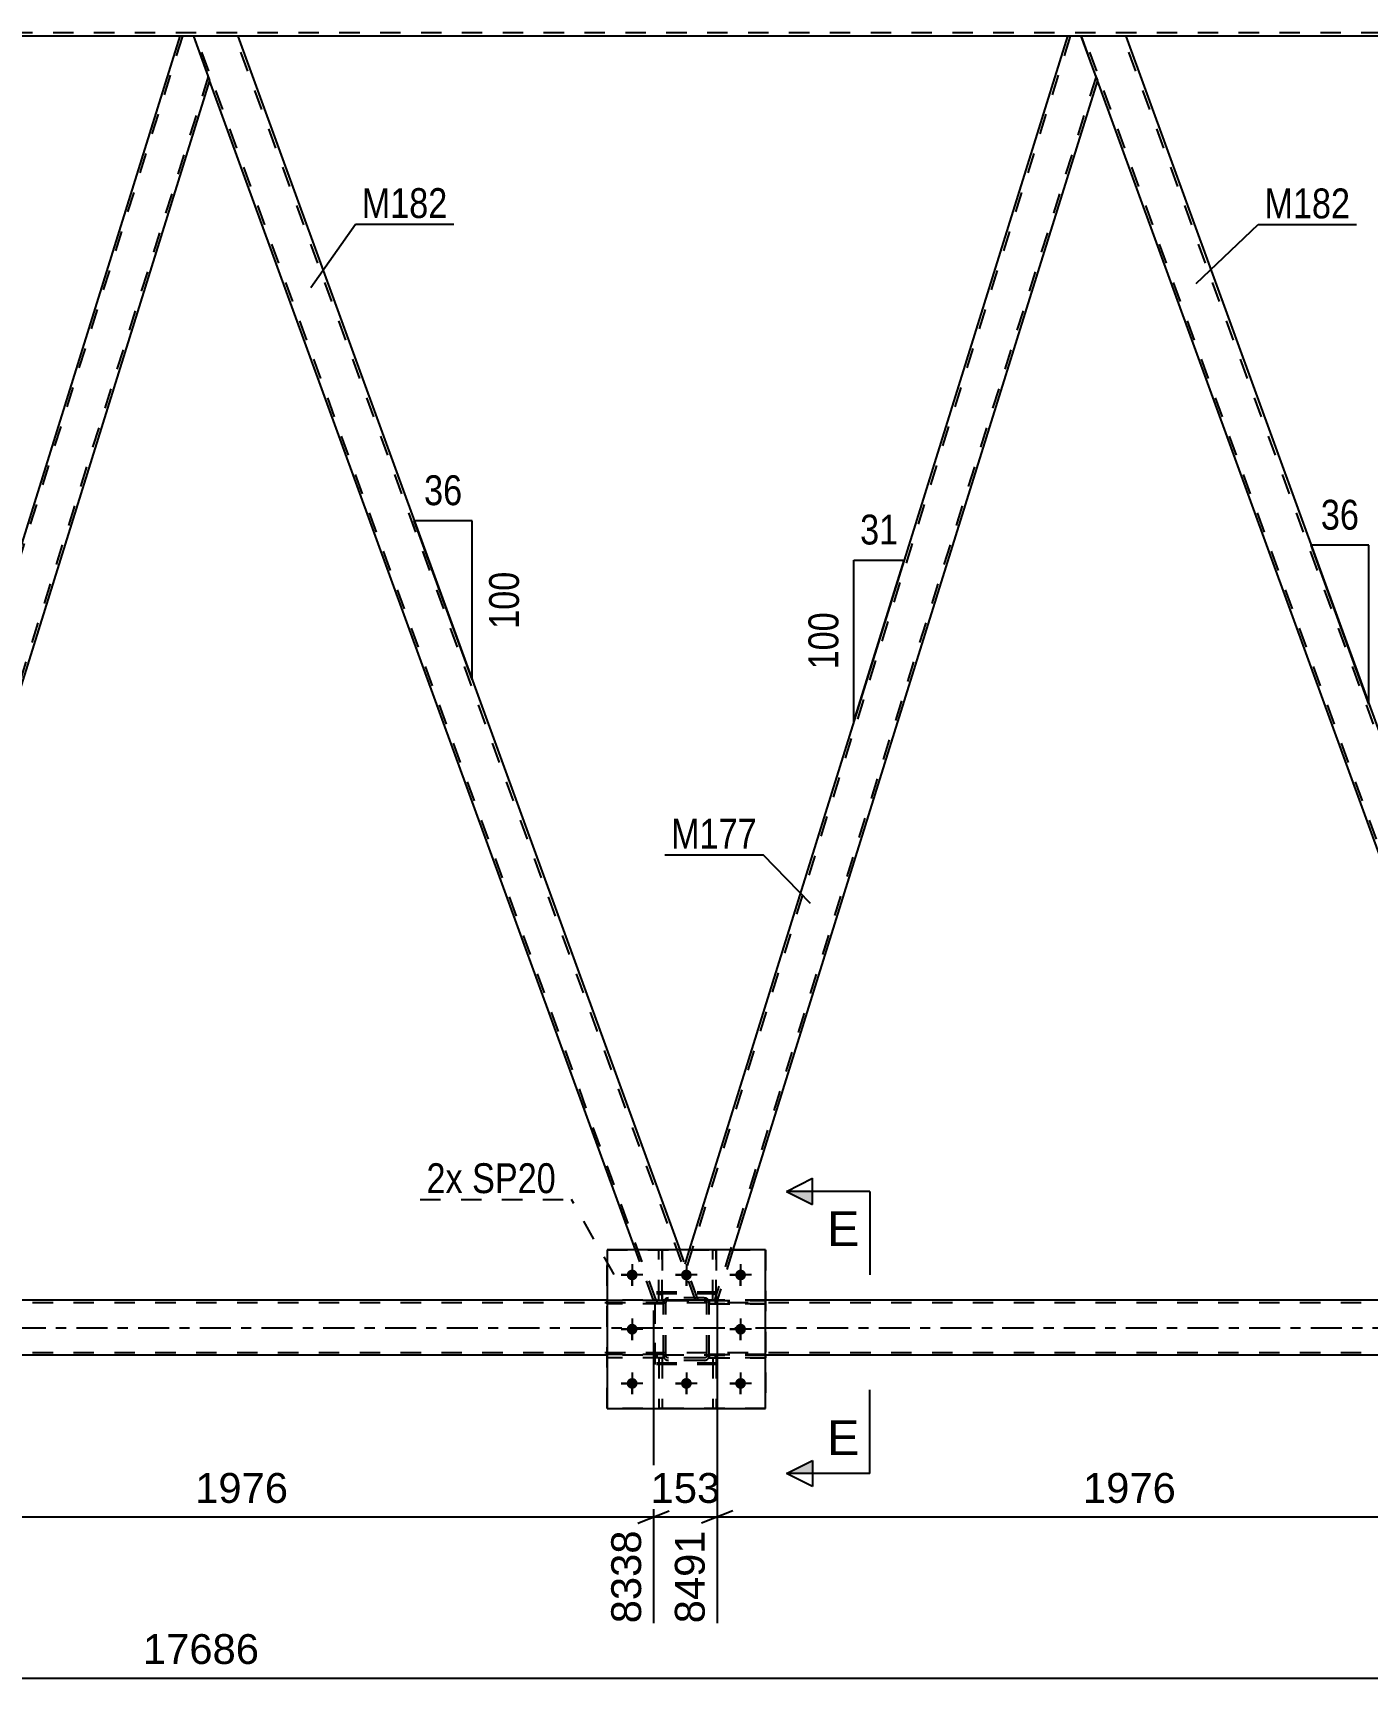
# Model space of a CAD drawing. Header units: millimetres. Extents: x 0 to 841, y 0 to 594.
# Drawn here: x 380.9 to 508.8, y 267.1 to 424.9 of the extents above; entities that cross this region are included whole.
import ezdxf

# ---------------------------------------------------------------- set-up
doc = ezdxf.new("R2010")
doc.units = ezdxf.units.MM
doc.linetypes.add('DXK_LINE_DOT2', pattern=[3.9198, 1.9599, -1.9599])
doc.linetypes.add('DXK_LINE_DOT3', pattern=[5.9187, 2.979, -0.9799, 0.9799, -0.9799])
doc.styles.add('Arial', font='ARIAL.TTF', dxfattribs={"height": 0.2})
doc.styles.add('Arial Narrow', font='ARIALN.TTF', dxfattribs={"height": 0.2})

# ---------------------------------------------------------------- blocks, each defined once
blk = doc.blocks.new('Part-317311647-2854 - 2495')
at = {"color": 7, "linetype": 'DXK_LINE_DOT2'}
for p, q in [((451.17, 298.16), (445.77, 298.16)), ((445.77, 298.16), (445.77, 297.84)), ((445.77, 297.84), (451.17, 297.84)), ((446.37, 297.84), (446.37, 298.16)), ((451.17, 297.84), (451.17, 298.16))]:
    blk.add_line(p, q, dxfattribs=at)
blk = doc.blocks.new('Part-317311647-2614 - 2495')
at = {"color": 7, "linetype": 'DXK_LINE_DOT2'}
for p, q in [((710.15, 424.92), (74.08, 424.92)), ((655.97, 424.6), (224.72, 424.6)), ((400.57, 424.6), (394.99, 424.6)), ((485.7, 424.6), (480.13, 424.6))]:
    blk.add_line(p, q, dxfattribs=at)
at = {"color": 2, "linetype": 'Continuous'}
for p, q in [((394.99, 424.6), (315.43, 424.6)), ((480.13, 424.6), (400.57, 424.6)), ((565.26, 424.6), (485.7, 424.6))]:
    blk.add_line(p, q, dxfattribs=at)
blk = doc.blocks.new('Bolt-317311647-2571 - 2495')
at = {"linetype": 'Continuous'}
for points in [[(438.89, 305.8, -1), (437.85, 305.8, -1)], [(444.09, 305.8, -1), (443.05, 305.8, -1)], [(449.29, 305.8, -1), (448.25, 305.8, -1)], [(438.89, 300.6, -1), (437.85, 300.6, -1)], [(449.29, 300.6, -1), (448.25, 300.6, -1)], [(438.89, 295.4, -1), (437.85, 295.4, -1)], [(444.09, 295.4, -1), (443.05, 295.4, -1)], [(449.29, 295.4, -1), (448.25, 295.4, -1)]]:
    blk.add_hatch(color=1, dxfattribs=at).paths.add_polyline_path(points)
at = {"color": 1, "linetype": 'Continuous'}
for p, q in [((438.37, 306.84), (438.37, 304.76)), ((443.57, 306.84), (443.57, 304.76)), ((448.77, 306.84), (448.77, 304.76)), ((439.41, 305.8), (437.33, 305.8)), ((444.61, 305.8), (442.53, 305.8)), ((449.81, 305.8), (447.73, 305.8)), ((438.37, 301.64), (438.37, 299.56)), ((448.77, 301.64), (448.77, 299.56)), ((439.41, 300.6), (437.33, 300.6)), ((449.81, 300.6), (447.73, 300.6)), ((439.41, 295.4), (437.33, 295.4)), ((438.37, 296.44), (438.37, 294.36)), ((444.61, 295.4), (442.53, 295.4)), ((443.57, 296.44), (443.57, 294.36)), ((449.81, 295.4), (447.73, 295.4)), ((448.77, 296.44), (448.77, 294.36))]:
    blk.add_line(p, q, dxfattribs=at)
blk = doc.blocks.new('Bolt-317311647-2572 - 2495')
at = {"color": 1, "linetype": 'Continuous'}
for p, q in [((438.37, 306.84), (438.37, 306.15)), ((443.57, 306.84), (443.57, 306.15)), ((448.77, 306.84), (448.77, 306.15)), ((437.33, 305.8), (438.02, 305.8)), ((438.37, 304.76), (438.37, 305.45)), ((439.41, 305.8), (438.72, 305.8)), ((442.53, 305.8), (443.22, 305.8)), ((443.57, 304.76), (443.57, 305.45)), ((444.61, 305.8), (443.92, 305.8)), ((447.73, 305.8), (448.42, 305.8)), ((448.77, 304.76), (448.77, 305.45)), ((449.81, 305.8), (449.12, 305.8)), ((438.37, 301.64), (438.37, 300.95)), ((448.77, 301.64), (448.77, 300.95)), ((437.33, 300.6), (438.02, 300.6)), ((438.37, 299.56), (438.37, 300.25)), ((439.41, 300.6), (438.72, 300.6)), ((447.73, 300.6), (448.42, 300.6)), ((448.77, 299.56), (448.77, 300.25)), ((449.81, 300.6), (449.12, 300.6)), ((437.33, 295.4), (438.02, 295.4)), ((438.37, 296.44), (438.37, 295.75)), ((439.41, 295.4), (438.72, 295.4)), ((442.53, 295.4), (443.22, 295.4)), ((443.57, 296.44), (443.57, 295.75)), ((444.61, 295.4), (443.92, 295.4)), ((447.73, 295.4), (448.42, 295.4)), ((448.77, 296.44), (448.77, 295.75)), ((449.81, 295.4), (449.12, 295.4)), ((438.37, 294.36), (438.37, 295.05)), ((443.57, 294.36), (443.57, 295.05)), ((448.77, 294.36), (448.77, 295.05))]:
    blk.add_line(p, q, dxfattribs=at)
blk = doc.blocks.new('Part-317311647-2609 - 2495')
at = {"color": 7, "linetype": 'DXK_LINE_DOT2'}
for p, q in [((719.95, 303.14), (106.9, 303.14)), ((451.17, 303.38), (435.97, 303.38)), ((719.95, 298.34), (106.9, 298.34)), ((451.17, 298.1), (435.97, 298.1))]:
    blk.add_line(p, q, dxfattribs=at)
at = {"color": 2, "linetype": 'Continuous'}
for p, q in [((435.97, 303.38), (280.9, 303.38)), ((606.24, 303.38), (451.17, 303.38)), ((435.97, 298.1), (280.9, 298.1)), ((606.24, 298.1), (451.17, 298.1))]:
    blk.add_line(p, q, dxfattribs=at)
at = {"color": 7, "linetype": 'DXK_LINE_DOT3'}
blk.add_line((106.9, 300.74), (719.95, 300.74), dxfattribs=at)
blk = doc.blocks.new('Part-317311647-2844 - 2495')
at = {"color": 7, "linetype": 'DXK_LINE_DOT2'}
for p, q in [((445.77, 303.04), (445.77, 303.36)), ((445.77, 303.36), (451.17, 303.36)), ((451.17, 303.04), (445.77, 303.04)), ((446.37, 303.04), (446.37, 303.36)), ((451.17, 303.36), (451.17, 303.04))]:
    blk.add_line(p, q, dxfattribs=at)
blk = doc.blocks.new('Part-317311647-2850 - 2495')
at = {"color": 7, "linetype": 'DXK_LINE_DOT2'}
for p, q in [((441.24, 297.84), (440.92, 297.84)), ((440.92, 297.84), (440.92, 293)), ((440.92, 297.24), (441.24, 297.24)), ((441.24, 297.84), (441.24, 293)), ((440.92, 293), (441.24, 293))]:
    blk.add_line(p, q, dxfattribs=at)
blk = doc.blocks.new('Part-317311647-2848 - 2495')
at = {"color": 2, "linetype": 'Continuous'}
for p, q in [((440.92, 308.2), (440.92, 308.2)), ((441.24, 308.2), (440.92, 308.2)), ((441.24, 308.2), (441.24, 308.2))]:
    blk.add_line(p, q, dxfattribs=at)
at = {"color": 7, "linetype": 'DXK_LINE_DOT2'}
for p, q in [((440.92, 303.36), (440.92, 308.2)), ((441.24, 303.36), (441.24, 308.2)), ((440.92, 303.96), (441.24, 303.96)), ((441.24, 303.36), (440.92, 303.36))]:
    blk.add_line(p, q, dxfattribs=at)
blk = doc.blocks.new('Part-317311647-2846 - 2495')
at = {"color": 7, "linetype": 'DXK_LINE_DOT2'}
for p, q in [((441.37, 303.36), (435.97, 303.36)), ((435.97, 303.04), (435.97, 303.36)), ((441.37, 303.04), (435.97, 303.04)), ((440.77, 303.04), (440.77, 303.36)), ((441.37, 303.36), (441.37, 303.04))]:
    blk.add_line(p, q, dxfattribs=at)
blk = doc.blocks.new('Part-317311647-2838 - 2495')
at = {"color": 2, "linetype": 'Continuous'}
for p, q in [((451.17, 308.2), (435.97, 308.2)), ((435.97, 308.2), (435.97, 293)), ((451.17, 293), (451.17, 308.2)), ((435.97, 293), (451.17, 293))]:
    blk.add_line(p, q, dxfattribs=at)
blk = doc.blocks.new('Part-317311647-2843 - 2495')
at = {"color": 7, "linetype": 'DXK_LINE_DOT2'}
for p, q in [((435.97, 293), (435.97, 308.2)), ((435.97, 308.2), (451.17, 308.2)), ((451.17, 308.2), (451.17, 293)), ((451.17, 293), (435.97, 293))]:
    blk.add_line(p, q, dxfattribs=at)
blk = doc.blocks.new('Part-317311647-2845 - 2495')
at = {"color": 7, "linetype": 'DXK_LINE_DOT2'}
for p, q in [((445.77, 297.84), (445.77, 298.16)), ((445.77, 298.16), (451.17, 298.16)), ((451.17, 297.84), (445.77, 297.84)), ((446.37, 297.84), (446.37, 298.16)), ((451.17, 298.16), (451.17, 297.84))]:
    blk.add_line(p, q, dxfattribs=at)
blk = doc.blocks.new('Part-317311647-2847 - 2495')
at = {"color": 7, "linetype": 'DXK_LINE_DOT2'}
for p, q in [((441.37, 298.16), (435.97, 298.16)), ((435.97, 297.84), (435.97, 298.16)), ((441.37, 297.84), (435.97, 297.84)), ((440.77, 297.84), (440.77, 298.16)), ((441.37, 298.16), (441.37, 297.84))]:
    blk.add_line(p, q, dxfattribs=at)
blk = doc.blocks.new('Part-317311647-2849 - 2495')
at = {"color": 2, "linetype": 'Continuous'}
for p, q in [((446.12, 308.2), (446.12, 308.2)), ((446.44, 308.2), (446.12, 308.2)), ((446.44, 308.2), (446.44, 308.2))]:
    blk.add_line(p, q, dxfattribs=at)
at = {"color": 7, "linetype": 'DXK_LINE_DOT2'}
for p, q in [((446.12, 303.36), (446.12, 308.2)), ((446.44, 303.36), (446.44, 308.2)), ((446.12, 303.96), (446.44, 303.96)), ((446.44, 303.36), (446.12, 303.36))]:
    blk.add_line(p, q, dxfattribs=at)
blk = doc.blocks.new('Part-317311647-2851 - 2495')
at = {"color": 7, "linetype": 'DXK_LINE_DOT2'}
for p, q in [((446.44, 297.84), (446.12, 297.84)), ((446.12, 297.84), (446.12, 293)), ((446.12, 297.24), (446.44, 297.24)), ((446.44, 297.84), (446.44, 293)), ((446.12, 293), (446.44, 293))]:
    blk.add_line(p, q, dxfattribs=at)
blk = doc.blocks.new('Part-317311647-2852 - 2495')
at = {"color": 7, "linetype": 'DXK_LINE_DOT2'}
for p, q in [((441.37, 303.12), (441.41, 303.3)), ((441.41, 303.3), (441.37, 303.12)), ((441.37, 298.08), (441.37, 303.12)), ((441.61, 303.12), (441.63, 303.21)), ((441.61, 298.08), (441.61, 303.12)), ((441.63, 303.21), (441.68, 303.29)), ((441.67, 303.56), (441.85, 303.6)), ((441.85, 303.6), (441.67, 303.56)), ((441.68, 303.29), (441.76, 303.34)), ((441.76, 303.34), (441.85, 303.36)), ((445.29, 303.6), (441.85, 303.6)), ((441.85, 303.36), (445.29, 303.36)), ((445.29, 303.6), (445.47, 303.56)), ((445.47, 303.56), (445.29, 303.6)), ((445.29, 303.36), (445.38, 303.34)), ((445.38, 303.34), (445.46, 303.29)), ((445.46, 303.29), (445.51, 303.21)), ((445.51, 303.21), (445.53, 303.12)), ((445.53, 298.08), (445.53, 303.12)), ((445.73, 303.3), (445.77, 303.12)), ((445.77, 303.12), (445.73, 303.3)), ((445.77, 298.08), (445.77, 303.12)), ((441.41, 297.9), (441.37, 298.08)), ((441.37, 298.08), (441.41, 297.9)), ((441.63, 297.99), (441.61, 298.08)), ((441.68, 297.91), (441.63, 297.99)), ((441.85, 297.6), (441.67, 297.64)), ((441.67, 297.64), (441.85, 297.6)), ((441.76, 297.86), (441.68, 297.91)), ((441.85, 297.84), (441.76, 297.86)), ((445.29, 297.84), (441.85, 297.84)), ((445.29, 297.6), (441.85, 297.6)), ((445.38, 297.86), (445.29, 297.84)), ((445.47, 297.64), (445.29, 297.6)), ((445.29, 297.6), (445.47, 297.64)), ((445.46, 297.91), (445.38, 297.86)), ((445.51, 297.99), (445.46, 297.91)), ((445.53, 298.08), (445.51, 297.99)), ((445.77, 298.08), (445.73, 297.9)), ((445.73, 297.9), (445.77, 298.08))]:
    blk.add_line(p, q, dxfattribs=at)
at = {"color": 7, "linetype": 'DXK_LINE_DOT3'}
blk.add_line((443.57, 300.6), (443.57, 300.6), dxfattribs=at)
at = {"color": 7, "linetype": 'DXK_LINE_DOT2'}
for centre, start, end in [((441.85, 303.12), 112.5, 157.5), ((441.85, 303.12), 112.5, 157.5), ((445.29, 303.12), 22.5, 67.5), ((445.29, 303.12), 22.5, 67.5), ((441.85, 298.08), 202.5, 247.5), ((441.85, 298.08), 202.5, 247.5), ((445.29, 298.08), 292.5, 337.5), ((445.29, 298.08), 292.5, 337.5)]:
    blk.add_arc(centre, 0.48, start, end, dxfattribs=at)
blk = doc.blocks.new('Part-317311647-2853 - 2495')
at = {"color": 7, "linetype": 'DXK_LINE_DOT2'}
for p, q in [((451.17, 303.36), (445.77, 303.36)), ((445.77, 303.36), (445.77, 303.04)), ((445.77, 303.04), (451.17, 303.04)), ((446.37, 303.04), (446.37, 303.36)), ((451.17, 303.04), (451.17, 303.36))]:
    blk.add_line(p, q, dxfattribs=at)
blk = doc.blocks.new('Part-317311647-2855 - 2495')
at = {"color": 7, "linetype": 'DXK_LINE_DOT2'}
for p, q in [((441.37, 303.36), (435.97, 303.36)), ((435.97, 303.36), (435.97, 303.04)), ((441.37, 303.04), (435.97, 303.04)), ((440.77, 303.04), (440.77, 303.36)), ((441.37, 303.04), (441.37, 303.36))]:
    blk.add_line(p, q, dxfattribs=at)
blk = doc.blocks.new('Part-317311647-2856 - 2495')
at = {"color": 7, "linetype": 'DXK_LINE_DOT2'}
for p, q in [((441.37, 298.16), (435.97, 298.16)), ((435.97, 298.16), (435.97, 297.84)), ((441.37, 297.84), (435.97, 297.84)), ((440.77, 297.84), (440.77, 298.16)), ((441.37, 297.84), (441.37, 298.16))]:
    blk.add_line(p, q, dxfattribs=at)
blk = doc.blocks.new('Part-317311647-2857 - 2495')
at = {"color": 7, "linetype": 'DXK_LINE_DOT2'}
for p, q in [((440.92, 303.36), (440.92, 308.2)), ((440.92, 308.2), (441.24, 308.2)), ((441.24, 308.2), (441.24, 303.36)), ((440.92, 303.96), (441.24, 303.96)), ((441.24, 303.36), (440.92, 303.36))]:
    blk.add_line(p, q, dxfattribs=at)
blk = doc.blocks.new('Part-317311647-2858 - 2495')
at = {"color": 7, "linetype": 'DXK_LINE_DOT2'}
for p, q in [((446.12, 303.36), (446.12, 308.2)), ((446.12, 308.2), (446.44, 308.2)), ((446.44, 308.2), (446.44, 303.36)), ((446.12, 303.96), (446.44, 303.96)), ((446.44, 303.36), (446.12, 303.36))]:
    blk.add_line(p, q, dxfattribs=at)
blk = doc.blocks.new('Part-317311647-2859 - 2495')
at = {"color": 7, "linetype": 'DXK_LINE_DOT2'}
for p, q in [((440.92, 297.84), (441.24, 297.84)), ((440.92, 297.84), (440.92, 293)), ((440.92, 297.24), (441.24, 297.24)), ((441.24, 297.84), (441.24, 293)), ((441.24, 293), (440.92, 293))]:
    blk.add_line(p, q, dxfattribs=at)
blk = doc.blocks.new('Part-317311647-2860 - 2495')
at = {"color": 7, "linetype": 'DXK_LINE_DOT2'}
for p, q in [((446.12, 297.84), (446.44, 297.84)), ((446.12, 297.84), (446.12, 293)), ((446.12, 297.24), (446.44, 297.24)), ((446.44, 297.84), (446.44, 293)), ((446.44, 293), (446.12, 293))]:
    blk.add_line(p, q, dxfattribs=at)
blk = doc.blocks.new('Part-317311647-2861 - 2495')
at = {"color": 7, "linetype": 'DXK_LINE_DOT2'}
for p, q in [((441.37, 303.12), (441.41, 303.3)), ((441.41, 303.3), (441.37, 303.12)), ((441.37, 298.08), (441.37, 303.12)), ((441.61, 303.12), (441.63, 303.21)), ((441.61, 298.08), (441.61, 303.12)), ((441.63, 303.21), (441.68, 303.29)), ((441.67, 303.56), (441.85, 303.6)), ((441.85, 303.6), (441.67, 303.56)), ((441.68, 303.29), (441.76, 303.34)), ((441.76, 303.34), (441.85, 303.36)), ((445.29, 303.6), (441.85, 303.6)), ((441.85, 303.36), (445.29, 303.36)), ((445.29, 303.6), (445.47, 303.56)), ((445.47, 303.56), (445.29, 303.6)), ((445.29, 303.36), (445.38, 303.34)), ((445.38, 303.34), (445.46, 303.29)), ((445.46, 303.29), (445.51, 303.21)), ((445.51, 303.21), (445.53, 303.12)), ((445.53, 298.08), (445.53, 303.12)), ((445.73, 303.3), (445.77, 303.12)), ((445.77, 303.12), (445.73, 303.3)), ((445.77, 298.08), (445.77, 303.12)), ((441.41, 297.9), (441.37, 298.08)), ((441.37, 298.08), (441.41, 297.9)), ((441.63, 297.99), (441.61, 298.08)), ((441.68, 297.91), (441.63, 297.99)), ((441.85, 297.6), (441.67, 297.64)), ((441.67, 297.64), (441.85, 297.6)), ((441.76, 297.86), (441.68, 297.91)), ((441.85, 297.84), (441.76, 297.86)), ((445.29, 297.84), (441.85, 297.84)), ((445.29, 297.6), (441.85, 297.6)), ((445.38, 297.86), (445.29, 297.84)), ((445.47, 297.64), (445.29, 297.6)), ((445.29, 297.6), (445.47, 297.64)), ((445.46, 297.91), (445.38, 297.86)), ((445.51, 297.99), (445.46, 297.91)), ((445.53, 298.08), (445.51, 297.99)), ((445.77, 298.08), (445.73, 297.9)), ((445.73, 297.9), (445.77, 298.08))]:
    blk.add_line(p, q, dxfattribs=at)
at = {"color": 7, "linetype": 'DXK_LINE_DOT3'}
blk.add_line((443.57, 300.6), (443.57, 300.6), dxfattribs=at)
at = {"color": 7, "linetype": 'DXK_LINE_DOT2'}
for centre, start, end in [((441.85, 303.12), 112.5, 157.5), ((441.85, 303.12), 112.5, 157.5), ((445.29, 303.12), 22.5, 67.5), ((445.29, 303.12), 22.5, 67.5), ((441.85, 298.08), 202.5, 247.5), ((441.85, 298.08), 202.5, 247.5), ((445.29, 298.08), 292.5, 337.5), ((445.29, 298.08), 292.5, 337.5)]:
    blk.add_arc(centre, 0.48, start, end, dxfattribs=at)
blk = doc.blocks.new('Part-317311647-2862 - 2495')
at = {"color": 7, "linetype": 'DXK_LINE_DOT2'}
for p, q in [((446.57, 304.14), (440.57, 304.14)), ((440.57, 297.34), (440.57, 304.14)), ((446.57, 297.34), (446.57, 304.14)), ((446.57, 297.34), (440.57, 297.34))]:
    blk.add_line(p, q, dxfattribs=at)
blk = doc.blocks.new('Part-317311647-2863 - 2495')
at = {"color": 7, "linetype": 'DXK_LINE_DOT2'}
for p, q in [((446.57, 304), (440.57, 304)), ((440.57, 297.2), (440.57, 304)), ((446.57, 297.2), (446.57, 304)), ((446.57, 297.2), (440.57, 297.2))]:
    blk.add_line(p, q, dxfattribs=at)
blk = doc.blocks.new('Part-317311647-2938 - 2495')
at = {"color": 7, "linetype": 'DXK_LINE_DOT2'}
for p, q in [((480.38, 424.6), (443.56, 306.48)), ((482.85, 420.73), (446.28, 303.38)), ((443.84, 308.2), (443.42, 306.85)), ((448.03, 308.2), (446.53, 303.38)), ((444.69, 303.38), (443.42, 306.85)), ((446.53, 303.38), (444.69, 303.38))]:
    blk.add_line(p, q, dxfattribs=at)
at = {"color": 2, "linetype": 'Continuous'}
for p, q in [((480.13, 424.6), (443.84, 308.2)), ((481.44, 424.6), (480.13, 424.6)), ((482.99, 420.35), (481.44, 424.6)), ((482.99, 420.35), (448.03, 308.2))]:
    blk.add_line(p, q, dxfattribs=at)
blk = doc.blocks.new('Part-317311647-2943 - 2495')
at = {"color": 2, "linetype": 'Continuous'}
for p, q in [((394.99, 424.6), (358.29, 306.85)), ((396.31, 424.6), (394.99, 424.6)), ((396.31, 424.6), (397.86, 420.35)), ((397.86, 420.35), (361.4, 303.38)), ((359.55, 303.38), (358.29, 306.85))]:
    blk.add_line(p, q, dxfattribs=at)
at = {"color": 7, "linetype": 'DXK_LINE_DOT2'}
for p, q in [((395.24, 424.6), (358.42, 306.48)), ((397.72, 420.73), (361.15, 303.38)), ((361.4, 303.38), (359.55, 303.38))]:
    blk.add_line(p, q, dxfattribs=at)
blk = doc.blocks.new('Part-317311647-2978 - 2495')
at = {"color": 2, "linetype": 'Continuous'}
for p, q in [((485.7, 424.6), (481.44, 424.6)), ((485.7, 424.6), (528.56, 306.85)), ((525.56, 303.38), (482.99, 420.35))]:
    blk.add_line(p, q, dxfattribs=at)
at = {"color": 7, "linetype": 'DXK_LINE_DOT2'}
for p, q in [((481.44, 424.6), (482.99, 420.35)), ((525.82, 303.38), (481.7, 424.6)), ((481.7, 424.6), (481.72, 424.6)), ((529.56, 303.38), (485.44, 424.6)), ((529.82, 303.38), (528.56, 306.85)), ((529.82, 303.38), (525.56, 303.38))]:
    blk.add_line(p, q, dxfattribs=at)
blk = doc.blocks.new('Part-317311647-2983 - 2495')
at = {"color": 2, "linetype": 'Continuous'}
for p, q in [((400.57, 424.6), (396.31, 424.6)), ((400.57, 424.6), (442.93, 308.2)), ((438.68, 308.2), (397.86, 420.35))]:
    blk.add_line(p, q, dxfattribs=at)
at = {"color": 7, "linetype": 'DXK_LINE_DOT2'}
for p, q in [((396.31, 424.6), (397.86, 420.35)), ((440.68, 303.38), (396.56, 424.6)), ((396.56, 424.6), (396.58, 424.6)), ((444.43, 303.38), (400.31, 424.6)), ((440.43, 303.38), (438.68, 308.2)), ((444.69, 303.38), (442.93, 308.2)), ((444.69, 303.38), (440.43, 303.38))]:
    blk.add_line(p, q, dxfattribs=at)
blk = doc.blocks.new('StraightDimension-317311647-3427 - 2495')
at = {"color": 7, "linetype": 'Continuous'}
blk.add_line((64.82, 267.14), (729.21, 267.14), dxfattribs=at)
at = {"color": 0}
blk.add_wipeout([(403.18, 267.89), (403.18, 272.09), (390.86, 272.09), (390.86, 267.89)], dxfattribs=at)
at = {"color": 3, "style": 'Arial'}
blk.add_text('17686', height=2.865, dxfattribs=at).set_placement((391.46, 268.49))
blk = doc.blocks.new('StraightDimension-317311647-3605 - 2495')
at = {"color": 7, "linetype": 'Continuous'}
for p, q in [((361.4, 302.38), (361.4, 272.39)), ((440.43, 302.38), (440.43, 272.39)), ((362.9, 283.19), (359.9, 281.99)), ((361.4, 282.59), (440.43, 282.59)), ((438.93, 281.99), (441.93, 283.19))]:
    blk.add_line(p, q, dxfattribs=at)
at = {"color": 0}
blk.add_wipeout([(405.96, 283.34), (405.96, 287.54), (395.87, 287.54), (395.87, 283.34)], dxfattribs=at)
at = {"color": 0, "linetype": 'Continuous'}
blk.add_wipeout([(439.83, 281.89), (435.63, 281.89), (435.63, 271.79), (439.83, 271.79)], dxfattribs=at)
at = {"color": 3, "style": 'Arial'}
blk.add_text('1976', height=2.865, dxfattribs=at).set_placement((396.47, 283.94))
at = {"color": 3, "linetype": 'Continuous', "style": 'Arial'}
blk.add_text('8338', height=2.865, rotation=90.0002, dxfattribs=at).set_placement((439.23, 272.39))
blk = doc.blocks.new('StraightDimension-317311647-3621 - 2495')
at = {"color": 7, "linetype": 'Continuous'}
for p, q in [((440.43, 302.38), (440.43, 272.39)), ((446.53, 302.38), (446.53, 272.39)), ((438.93, 281.99), (441.93, 283.19)), ((440.43, 282.59), (446.53, 282.59)), ((448.03, 283.19), (445.03, 281.99))]:
    blk.add_line(p, q, dxfattribs=at)
at = {"color": 0}
blk.add_wipeout([(447.42, 283.34), (447.42, 287.54), (439.54, 287.54), (439.54, 283.34)], dxfattribs=at)
at = {"color": 0, "linetype": 'Continuous'}
blk.add_wipeout([(445.93, 281.89), (441.73, 281.89), (441.73, 271.79), (445.93, 271.79)], dxfattribs=at)
at = {"color": 3, "style": 'Arial'}
blk.add_text('153', height=2.865, dxfattribs=at).set_placement((440.14, 283.94))
at = {"color": 3, "linetype": 'Continuous', "style": 'Arial'}
blk.add_text('8491', height=2.865, rotation=90.0002, dxfattribs=at).set_placement((445.33, 272.39))
blk = doc.blocks.new('StraightDimension-317311647-3637 - 2495')
at = {"color": 7, "linetype": 'Continuous'}
for p, q in [((446.53, 302.38), (446.53, 272.39)), ((525.56, 302.38), (525.56, 270.17)), ((448.03, 283.19), (445.03, 281.99)), ((446.53, 282.59), (525.56, 282.59)), ((524.06, 281.99), (527.06, 283.19))]:
    blk.add_line(p, q, dxfattribs=at)
at = {"color": 0}
blk.add_wipeout([(491.09, 283.34), (491.09, 287.54), (481, 287.54), (481, 283.34)], dxfattribs=at)
at = {"color": 0, "linetype": 'Continuous'}
blk.add_wipeout([(524.96, 281.89), (520.76, 281.89), (520.76, 269.57), (524.96, 269.57)], dxfattribs=at)
at = {"color": 3, "style": 'Arial'}
blk.add_text('1976', height=2.865, dxfattribs=at).set_placement((481.6, 283.94))
at = {"color": 3, "linetype": 'Continuous', "style": 'Arial'}
blk.add_text('10467', height=2.865, rotation=90.0002, dxfattribs=at).set_placement((524.36, 270.17))
blk = doc.blocks.new('AngleDimension-317311647-3929 - 2495')
at = {"color": 7, "linetype": 'Continuous'}
for p, q in [((420.95, 368.6), (417.48, 378.13)), ((423.02, 378.13), (417.48, 378.13)), ((423.02, 362.9), (417.48, 378.13)), ((423.02, 362.9), (423.02, 378.13))]:
    blk.add_line(p, q, dxfattribs=at)
at = {"color": 0}
for points in [[(422.68, 379.03), (422.68, 383.23), (417.82, 383.23), (417.82, 379.03)], [(428.12, 373.86), (423.92, 373.86), (423.92, 367.17), (428.12, 367.17)]]:
    blk.add_wipeout(points, dxfattribs=at)
at = {"color": 3, "style": 'Arial Narrow'}
blk.add_text('36', height=2.863, dxfattribs=at).set_placement((418.42, 379.63))
blk.add_text('100', height=2.863, rotation=90.0002, dxfattribs=at).set_placement((427.52, 367.77))
blk = doc.blocks.new('AngleDimension-317311647-3943 - 2495')
at = {"color": 7, "linetype": 'Continuous'}
for p, q in [((459.64, 374.36), (464.46, 374.36)), ((459.64, 358.89), (464.46, 374.36)), ((459.64, 358.89), (459.64, 374.36)), ((462.29, 367.39), (464.46, 374.36))]:
    blk.add_line(p, q, dxfattribs=at)
at = {"color": 0}
for points in [[(464.48, 375.26), (464.48, 379.46), (459.63, 379.46), (459.63, 375.26)], [(458.74, 369.97), (454.54, 369.97), (454.54, 363.28), (458.74, 363.28)]]:
    blk.add_wipeout(points, dxfattribs=at)
at = {"color": 3, "style": 'Arial Narrow'}
blk.add_text('31', height=2.863, dxfattribs=at).set_placement((460.23, 375.86))
blk.add_text('100', height=2.863, rotation=90.0002, dxfattribs=at).set_placement((458.14, 363.88))
blk = doc.blocks.new('AngleDimension-317311647-3957 - 2495')
at = {"color": 7, "linetype": 'Continuous'}
for p, q in [((507.28, 365.3), (503.47, 375.78)), ((509.01, 375.78), (503.47, 375.78)), ((509.01, 360.55), (503.47, 375.78)), ((509.01, 360.55), (509.01, 375.78))]:
    blk.add_line(p, q, dxfattribs=at)
at = {"color": 0}
for points in [[(508.67, 376.68), (508.67, 380.88), (503.81, 380.88), (503.81, 376.68)], [(514.11, 371.51), (509.91, 371.51), (509.91, 364.82), (514.11, 364.82)]]:
    blk.add_wipeout(points, dxfattribs=at)
at = {"color": 3, "style": 'Arial Narrow'}
blk.add_text('36', height=2.863, dxfattribs=at).set_placement((504.41, 377.28))
blk.add_text('100', height=2.863, rotation=90.0002, dxfattribs=at).set_placement((513.51, 365.42))
blk = doc.blocks.new('Mark-317311647-2934 - 2495')
at = {"color": 0}
blk.add_wipeout([(450.33, 346.69), (450.33, 349.69), (442.1, 349.69), (442.1, 346.69)], dxfattribs=at)
blk.add_wipeout([(450.33, 346.69), (450.33, 349.69), (442.1, 349.69), (442.1, 346.69)], dxfattribs=at)
at = {"color": 30, "linetype": 'Continuous'}
for p in [(441.5, 346.09), (455.47, 341.44)]:
    blk.add_line(p, (450.93, 346.09), dxfattribs=at)
at = {"color": 3, "style": 'Arial Narrow'}
blk.add_text('M177', height=2.863, dxfattribs=at).set_placement((442.1, 346.69))
blk = doc.blocks.new('Mark-317311647-2974 - 2495')
at = {"color": 0}
blk.add_wipeout([(507.22, 407.14), (507.22, 410.14), (499, 410.14), (499, 407.14)], dxfattribs=at)
blk.add_wipeout([(507.22, 407.14), (507.22, 410.14), (499, 410.14), (499, 407.14)], dxfattribs=at)
at = {"color": 30, "linetype": 'Continuous'}
for p, q in [((492.46, 400.88), (498.4, 406.54)), ((498.4, 406.54), (507.82, 406.54))]:
    blk.add_line(p, q, dxfattribs=at)
at = {"color": 3, "style": 'Arial Narrow'}
blk.add_text('M182', height=2.863, dxfattribs=at).set_placement((499, 407.14))
blk = doc.blocks.new('Mark-317311647-2979 - 2495')
at = {"color": 0}
blk.add_wipeout([(420.67, 407.17), (420.67, 410.17), (412.44, 410.17), (412.44, 407.17)], dxfattribs=at)
blk.add_wipeout([(420.67, 407.17), (420.67, 410.17), (412.44, 410.17), (412.44, 407.17)], dxfattribs=at)
at = {"color": 30, "linetype": 'Continuous'}
for p, q in [((407.57, 400.51), (411.84, 406.57)), ((411.84, 406.57), (421.27, 406.57))]:
    blk.add_line(p, q, dxfattribs=at)
at = {"color": 3, "style": 'Arial Narrow'}
blk.add_text('M182', height=2.863, dxfattribs=at).set_placement((412.44, 407.17))
blk = doc.blocks.new('SectionMark-317311647-4049 - 2495')
at = {"linetype": 'Continuous'}
for points in [[(455.67, 313.82), (455.67, 312.57), (453.17, 313.82)], [(455.67, 288.02), (455.67, 286.77), (453.17, 286.77)]]:
    blk.add_hatch(color=6, dxfattribs=at).paths.add_polyline_path(points)
at = {"color": 6, "linetype": 'Continuous'}
for p, q in [((453.17, 313.82), (455.67, 315.07)), ((455.67, 312.57), (455.67, 315.07)), ((461.17, 313.82), (453.17, 313.82)), ((453.17, 313.82), (455.67, 312.57)), ((461.17, 313.82), (461.17, 305.82)), ((461.17, 286.77), (461.17, 294.77)), ((453.17, 286.77), (455.67, 288.02)), ((455.67, 288.02), (455.67, 285.52)), ((461.17, 286.77), (453.17, 286.77)), ((455.67, 285.52), (453.17, 286.77))]:
    blk.add_line(p, q, dxfattribs=at)
at = {"color": 0, "linetype": 'Continuous'}
for points in [[(460.17, 308.57), (460.17, 312.07), (457.06, 312.07), (457.06, 308.57)], [(460.17, 288.52), (460.17, 292.02), (457.06, 292.02), (457.06, 288.52)]]:
    blk.add_wipeout(points, dxfattribs=at)
at = {"color": 3, "linetype": 'Continuous', "style": 'Arial'}
for p in [(457.06, 308.57), (457.06, 288.52)]:
    blk.add_text('E', height=3.34, dxfattribs=at).set_placement(p)
blk = doc.blocks.new('MarkSet-317311647-4203 - 2495')
at = {"color": 30, "linetype": 'DXK_LINE_DOT2'}
blk.add_line((436.64, 305.83), (432.56, 313.05), dxfattribs=at)
at = {"color": 0}
for points in [[(422.12, 313.65), (422.12, 316.65), (418.65, 316.65), (418.65, 313.65)], [(431.06, 313.65), (431.06, 316.65), (423.02, 316.65), (423.02, 313.65)]]:
    blk.add_wipeout(points, dxfattribs=at)
for points in [[(422.12, 313.65), (422.12, 316.65), (418.65, 316.65), (418.65, 313.65)], [(431.06, 313.65), (431.06, 316.65), (423.02, 316.65), (423.02, 313.65)]]:
    blk.add_wipeout(points, dxfattribs=at)
at = {"color": 30, "linetype": 'DXK_LINE_DOT2'}
blk.add_line((418.05, 313.05), (432.56, 313.05), dxfattribs=at)
at = {"color": 3, "style": 'Arial Narrow'}
for s, p in [('2x', (418.65, 313.65)), ('SP20', (423.02, 313.65))]:
    blk.add_text(s, height=2.863, dxfattribs=at).set_placement(p)

msp = doc.modelspace()

# ---------------------------------------------------------------- block references
for name in ['Part-317311647-2614 - 2495', 'Part-317311647-2943 - 2495', 'Part-317311647-2983 - 2495', 'Part-317311647-2938 - 2495', 'Part-317311647-2978 - 2495', 'Part-317311647-2838 - 2495', 'Part-317311647-2843 - 2495', 'Part-317311647-2848 - 2495', 'Part-317311647-2857 - 2495', 'Part-317311647-2849 - 2495', 'Part-317311647-2858 - 2495', 'Bolt-317311647-2571 - 2495', 'Bolt-317311647-2572 - 2495', 'Part-317311647-2609 - 2495', 'Part-317311647-2846 - 2495', 'Part-317311647-2855 - 2495', 'Part-317311647-2862 - 2495', 'Part-317311647-2863 - 2495', 'Part-317311647-2852 - 2495', 'Part-317311647-2861 - 2495', 'Part-317311647-2844 - 2495', 'Part-317311647-2853 - 2495', 'Part-317311647-2847 - 2495', 'Part-317311647-2856 - 2495', 'Part-317311647-2850 - 2495', 'Part-317311647-2859 - 2495', 'Part-317311647-2854 - 2495', 'Part-317311647-2845 - 2495', 'Part-317311647-2851 - 2495', 'Part-317311647-2860 - 2495']:
    msp.add_blockref(name, (0, 0))

# ---------------------------------------------------------------- next in the draw order: block references
msp.add_blockref('StraightDimension-317311647-3427 - 2495', (0, 0))

# ---------------------------------------------------------------- next in the draw order: block references
for name in ['Mark-317311647-2979 - 2495', 'Mark-317311647-2974 - 2495', 'AngleDimension-317311647-3929 - 2495', 'AngleDimension-317311647-3957 - 2495', 'AngleDimension-317311647-3943 - 2495', 'Mark-317311647-2934 - 2495', 'MarkSet-317311647-4203 - 2495', 'StraightDimension-317311647-3605 - 2495']:
    msp.add_blockref(name, (0, 0))

# ---------------------------------------------------------------- next in the draw order: block references
msp.add_blockref('StraightDimension-317311647-3621 - 2495', (0, 0))

# ---------------------------------------------------------------- next in the draw order: block references
msp.add_blockref('StraightDimension-317311647-3637 - 2495', (0, 0))

# ---------------------------------------------------------------- next in the draw order: block references
msp.add_blockref('SectionMark-317311647-4049 - 2495', (0, 0))

doc.saveas('drawing.dxf')
